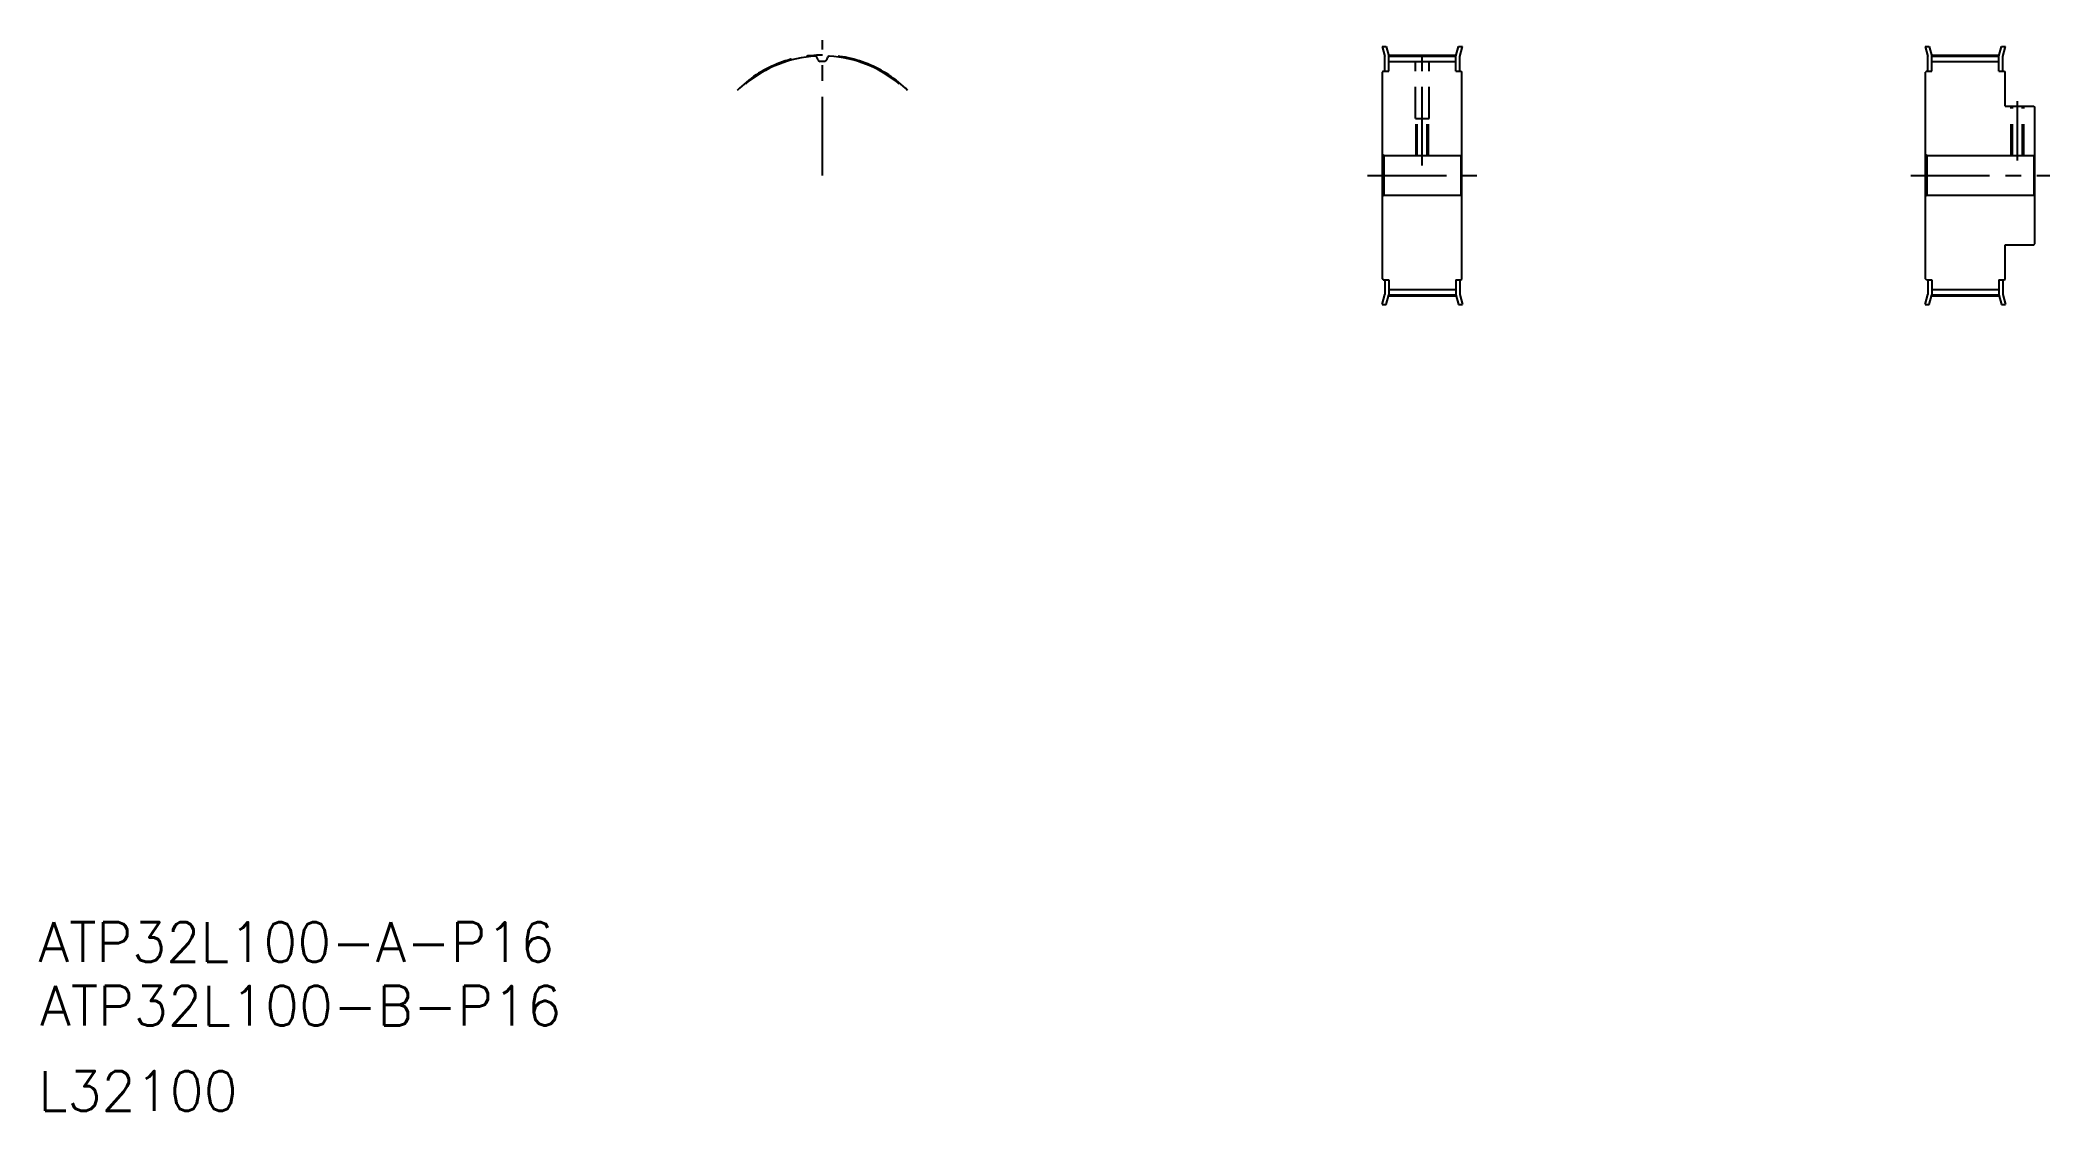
# Model space of a CAD drawing. Extents: x -316 to 494, y -122 to 309.
import ezdxf

# ---------------------------------------------------------------- set-up
doc = ezdxf.new("R2010")
doc.units = 0
doc.linetypes.add('CENTER', pattern=[50.8, 31.75, -6.35, 6.35, -6.35])
doc.linetypes.add('DASHED', pattern=[19.05, 12.7, -6.35])
doc.layers.get('0').update_dxf_attribs({"linetype": 'CONTINUOUS'})
doc.layers.add('CENTER', color=1, linetype='CENTER')
doc.styles.get("Standard").update_dxf_attribs({"font": 'txt', "bigfont": 'BIGFONT'})

msp = doc.modelspace()

# ---------------------------------------------------------------- linework, layer by layer
at = {"color": 7, "linetype": 'CONTINUOUS'}
for p, q in [((-2.33, 301.05), (-2.75, 302.2)), ((1.19, 301.05), (1.61, 302.2)), ((224.81, 306.5), (226.47, 306.5)), ((224.81, 306.5), (225.91, 302.42)), ((225.91, 296.5), (225.91, 302.42)), ((226.47, 306.5), (227.51, 302.63)), ((227.51, 296.5), (227.51, 302.63)), ((227.51, 302.63), (254.51, 302.63)), ((227.51, 300.5), (254.51, 300.5)), ((254.51, 302.63), (255.54, 306.5)), ((254.51, 296.5), (254.51, 302.63)), ((255.54, 306.5), (257.2, 306.5)), ((256.11, 302.42), (257.2, 306.5)), ((256.11, 296.5), (256.11, 302.42)), ((443.54, 306.5), (444.64, 302.42)), ((443.54, 306.5), (445.2, 306.5)), ((444.64, 296.5), (444.64, 302.42)), ((445.2, 306.5), (446.24, 302.63)), ((446.24, 296.5), (446.24, 302.63)), ((446.24, 302.63), (473.24, 302.63)), ((446.24, 300.5), (473.24, 300.5)), ((473.24, 302.63), (474.27, 306.5)), ((473.24, 296.5), (473.24, 302.63)), ((474.27, 306.5), (475.93, 306.5)), ((474.84, 302.42), (475.93, 306.5)), ((474.84, 296.5), (474.84, 302.42)), ((225.31, 296.5), (225.01, 296.2)), ((225.01, 212.8), (225.01, 296.2)), ((225.31, 296.5), (227.51, 296.5)), ((254.51, 296.5), (256.71, 296.5)), ((256.71, 296.5), (257.01, 296.2)), ((257.01, 212.8), (257.01, 296.2)), ((444.04, 296.5), (443.74, 296.2)), ((443.74, 212.8), (443.74, 296.2)), ((444.04, 296.5), (446.24, 296.5)), ((473.24, 296.5), (475.44, 296.5)), ((475.44, 296.5), (475.74, 296.2)), ((475.74, 282.5), (475.74, 296.2)), ((443.74, 229.8), (443.74, 279.2)), ((475.74, 282.5), (487.24, 282.5)), ((487.24, 282.5), (487.74, 282)), ((487.74, 227), (487.74, 282)), ((225.01, 263), (225.51, 262.5)), ((225.51, 262.5), (225.51, 246.5)), ((225.51, 262.5), (256.51, 262.5)), ((257.01, 263), (256.51, 262.5)), ((256.51, 262.5), (256.51, 246.5)), ((443.74, 263), (444.24, 262.5)), ((444.24, 262.5), (444.24, 246.5)), ((444.24, 262.5), (487.24, 262.5)), ((487.24, 262.5), (487.74, 263)), ((487.24, 262.5), (487.24, 246.5)), ((225.01, 246), (225.51, 246.5)), ((225.51, 246.5), (256.51, 246.5)), ((257.01, 246), (256.51, 246.5)), ((443.74, 246), (444.24, 246.5)), ((444.24, 246.5), (487.24, 246.5)), ((487.24, 246.5), (487.74, 246)), ((487.24, 226.5), (487.74, 227)), ((475.74, 212.8), (475.74, 226.5)), ((475.74, 226.5), (487.24, 226.5)), ((225.31, 212.5), (225.01, 212.8)), ((225.31, 212.5), (227.51, 212.5)), ((225.91, 212.5), (225.91, 206.58)), ((227.51, 212.5), (227.51, 206.37)), ((254.51, 212.5), (254.51, 206.37)), ((254.51, 212.5), (256.71, 212.5)), ((256.11, 212.5), (256.11, 206.58)), ((256.71, 212.5), (257.01, 212.8)), ((444.04, 212.5), (443.74, 212.8)), ((444.04, 212.5), (446.24, 212.5)), ((444.64, 212.5), (444.64, 206.58)), ((446.24, 212.5), (446.24, 206.37)), ((473.24, 212.5), (473.24, 206.37)), ((473.24, 212.5), (475.44, 212.5)), ((474.84, 212.5), (474.84, 206.58)), ((475.44, 212.5), (475.74, 212.8)), ((224.81, 202.5), (225.91, 206.58)), ((224.81, 202.5), (226.47, 202.5)), ((226.47, 202.5), (227.51, 206.37)), ((227.51, 208.5), (254.51, 208.5)), ((227.51, 206.37), (254.51, 206.37)), ((254.51, 206.37), (255.54, 202.5)), ((255.54, 202.5), (257.2, 202.5)), ((256.11, 206.58), (257.2, 202.5)), ((443.54, 202.5), (444.64, 206.58)), ((443.54, 202.5), (445.2, 202.5)), ((445.2, 202.5), (446.24, 206.37)), ((446.24, 208.5), (473.24, 208.5)), ((446.24, 206.37), (473.24, 206.37)), ((473.24, 206.37), (474.27, 202.5)), ((474.27, 202.5), (475.93, 202.5)), ((474.84, 206.58), (475.93, 202.5))]:
    msp.add_line(p, q, dxfattribs=at)
at = {"color": 3, "linetype": 'DASHED'}
for p, q in [((238.26, 277.5), (238.26, 300.5)), ((243.76, 277.5), (243.76, 300.5)), ((238.26, 277.5), (243.76, 277.5)), ((238.51, 262.5), (238.51, 277.5)), ((239.01, 262.5), (239.01, 277.5)), ((243.01, 262.5), (243.01, 277.5)), ((243.51, 262.5), (243.51, 277.5)), ((478.24, 262.5), (478.24, 282.5)), ((478.74, 262.5), (478.74, 282.5)), ((482.74, 262.5), (482.74, 282.5)), ((483.24, 262.5), (483.24, 282.5))]:
    msp.add_line(p, q, dxfattribs=at)
at = {"color": 7, "linetype": 'CONTINUOUS'}
for centre, radius, start, end in [((-0.57, 254.5), 48.13, 93.2257, 130), ((-3.25, 302.02), 0.53, 20, 93.2257), ((-1.52, 301.35), 0.86, 200, 271.16629), ((-0.57, 254.5), 46, 88.83371, 91.16629), ((0.38, 301.35), 0.86, 268.83371, 340), ((2.11, 302.02), 0.53, 86.7743, 160), ((-0.57, 254.5), 48.13, 50, 86.7743)]:
    msp.add_arc(centre, radius, start, end, dxfattribs=at)
at = {"layer": 'CENTER', "color": 1, "linetype": 'CENTER'}
for p, q in [((-0.57, 254.5), (-0.57, 309.04)), ((227.41, 303.01), (254.61, 303.01)), ((241.01, 258.5), (241.01, 307.01)), ((446.14, 303.01), (473.34, 303.01)), ((480.74, 260.5), (480.74, 284.5)), ((219.01, 254.5), (263.01, 254.5)), ((437.74, 254.5), (493.74, 254.5)), ((227.41, 205.99), (254.61, 205.99)), ((446.14, 205.99), (473.34, 205.99))]:
    msp.add_line(p, q, dxfattribs=at)
msp.add_arc((-0.57, 254.5), 48.51, 45, 135, dxfattribs=at)

# ---------------------------------------------------------------- texts
at = {"color": 7, "linetype": 'CONTINUOUS'}
for s, p in [('ATP32L100-A-P16', (-316.26, -62.48)), ('ATP32L100-B-P16', (-315.59, -88.11)), ('L32100', (-316.26, -122.48))]:
    msp.add_text(s, height=16, dxfattribs=at).set_placement(p)

doc.saveas('drawing.dxf')
